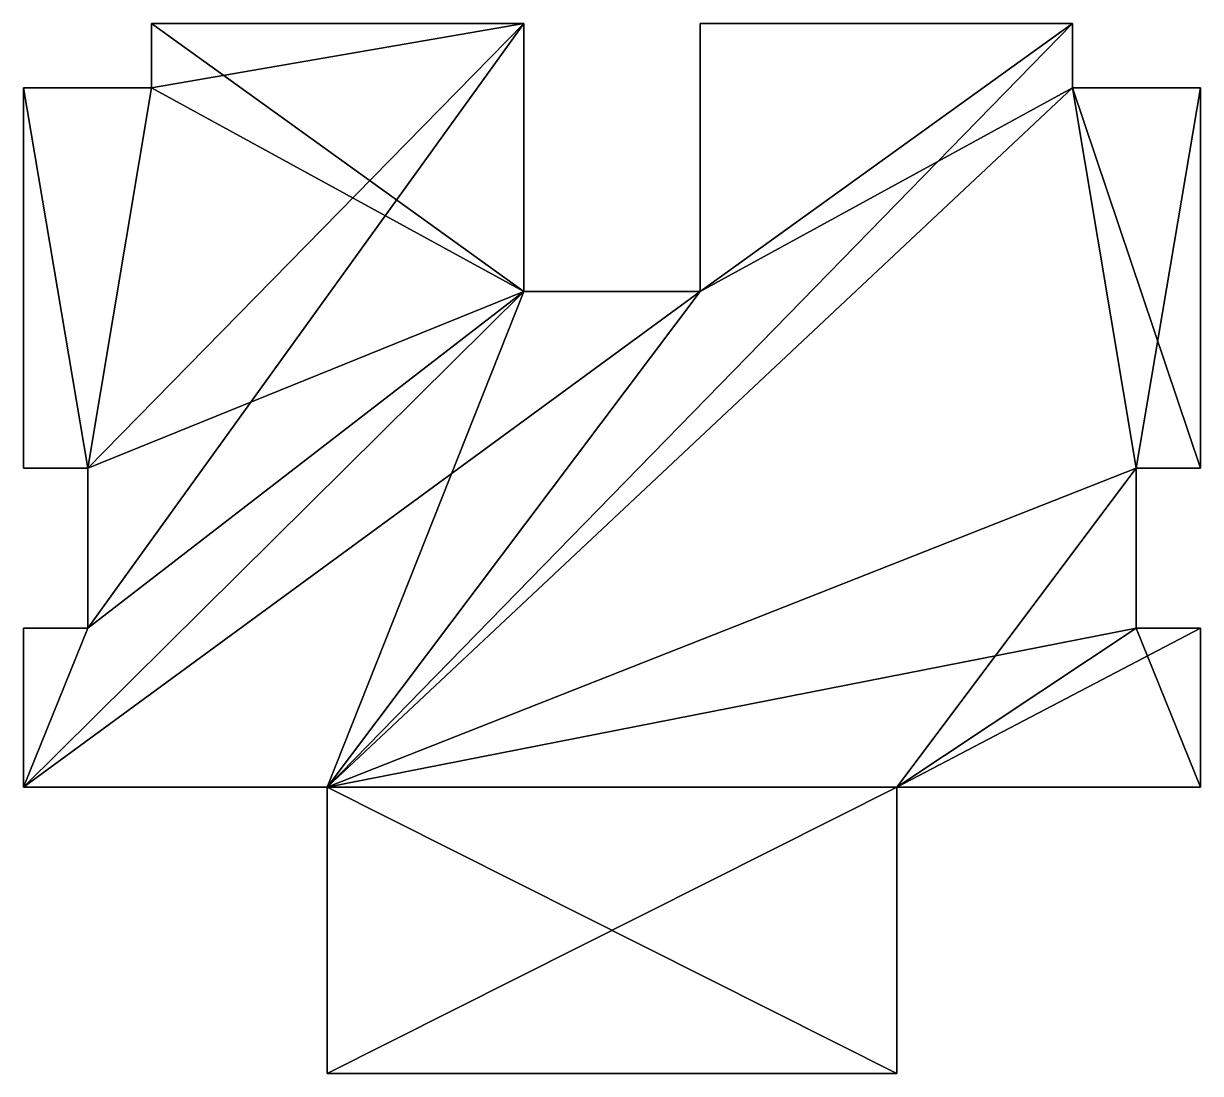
# Model space of a CAD drawing. Extents: x -96 to 274, y 0 to 330.
import ezdxf

# ---------------------------------------------------------------- set-up
doc = ezdxf.new("R2010")
doc.units = 0

msp = doc.modelspace()

# ---------------------------------------------------------------- linework, layer by layer
for points in [[(-75.3, 190.2), (61.8, 330), (-75.3, 140)], [(61.8, 330), (61.8, 245.8), (-75.3, 140)], [(61.8, 330), (-75.3, 190.2), (-55.3, 309.8)], [(-55.3, 330), (61.8, 330), (-55.3, 309.8)], [(61.8, 330, 3), (-55.3, 330, 3), (61.8, 245.8, 3)], [(-55.3, 330, 3), (-55.3, 309.8, 3), (61.8, 245.8, 3)], [(-55.3, 309.8, 3), (-55.3, 330, 3), (-55.3, 309.8)], [(-55.3, 330, 3), (-55.3, 330), (-55.3, 309.8)], [(-55.3, 330, 3), (61.8, 330, 3), (-55.3, 330)], [(61.8, 330, 3), (61.8, 330), (-55.3, 330)], [(234.3, 309.8, 3), (234.3, 330, 3), (0, 90, 3)], [(234.3, 330, 3), (117.2, 245.8, 3), (0, 90, 3)], [(61.8, 330, 3), (61.8, 245.8, 3), (61.8, 330)], [(61.8, 245.8, 3), (61.8, 245.8), (61.8, 330)], [(234.3, 309.8), (117.2, 245.8), (234.3, 330)], [(117.2, 245.8), (117.2, 330), (234.3, 330)], [(234.3, 330, 3), (117.2, 330, 3), (117.2, 245.8, 3)], [(117.2, 330, 3), (234.3, 330, 3), (117.2, 330)], [(234.3, 330, 3), (234.3, 330), (117.2, 330)], [(117.2, 245.8, 3), (117.2, 330, 3), (117.2, 245.8)], [(117.2, 330, 3), (117.2, 330), (117.2, 245.8)], [(234.3, 330, 3), (234.3, 309.8, 3), (234.3, 330)], [(234.3, 309.8, 3), (234.3, 309.8), (234.3, 330)], [(-55.3, 309.8), (-75.3, 190.2), (-95.5, 309.8)], [(-75.3, 190.2), (-95.5, 190.2), (-95.5, 309.8)], [(-55.3, 309.8, 3), (-95.5, 309.8, 3), (-75.3, 190.2, 3)], [(-75.3, 190.2, 3), (-95.5, 309.8, 3), (-95.5, 190.2, 3)], [(-95.5, 190.2, 3), (-95.5, 309.8, 3), (-95.5, 190.2)], [(-95.5, 309.8, 3), (-95.5, 309.8), (-95.5, 190.2)], [(-95.5, 309.8, 3), (-55.3, 309.8, 3), (-95.5, 309.8)], [(-55.3, 309.8, 3), (-55.3, 309.8), (-95.5, 309.8)], [(61.8, 245.8, 3), (-55.3, 309.8, 3), (-75.3, 190.2, 3)], [(254.3, 190.2), (0, 90), (234.3, 309.8)], [(0, 90), (117.2, 245.8), (234.3, 309.8)], [(0, 90, 3), (254.3, 190.2, 3), (234.3, 309.8, 3)], [(274.5, 309.8), (274.5, 190.2), (234.3, 309.8)], [(274.5, 190.2), (254.3, 190.2), (234.3, 309.8)], [(254.3, 190.2, 3), (274.5, 309.8, 3), (234.3, 309.8, 3)], [(234.3, 309.8, 3), (274.5, 309.8, 3), (234.3, 309.8)], [(274.5, 309.8, 3), (274.5, 309.8), (234.3, 309.8)], [(254.3, 190.2, 3), (274.5, 190.2, 3), (274.5, 309.8, 3)], [(274.5, 309.8, 3), (274.5, 190.2, 3), (274.5, 309.8)], [(274.5, 190.2, 3), (274.5, 190.2), (274.5, 309.8)], [(-75.3, 140), (61.8, 245.8), (-95.5, 90)], [(-95.5, 90), (61.8, 245.8), (0, 90)], [(0, 90, 3), (117.2, 245.8, 3), (-95.5, 90, 3)], [(117.2, 245.8, 3), (61.8, 245.8, 3), (-95.5, 90, 3)], [(-95.5, 90, 3), (61.8, 245.8, 3), (-75.3, 140, 3)], [(61.8, 245.8, 3), (-75.3, 190.2, 3), (-75.3, 140, 3)], [(61.8, 245.8), (117.2, 245.8), (0, 90)], [(61.8, 245.8, 3), (117.2, 245.8, 3), (61.8, 245.8)], [(117.2, 245.8, 3), (117.2, 245.8), (61.8, 245.8)], [(-75.3, 190.2, 3), (-95.5, 190.2, 3), (-75.3, 190.2)], [(-95.5, 190.2, 3), (-95.5, 190.2), (-75.3, 190.2)], [(-75.3, 140, 3), (-75.3, 190.2, 3), (-75.3, 140)], [(-75.3, 190.2, 3), (-75.3, 190.2), (-75.3, 140)], [(179, 90), (0, 90), (254.3, 190.2)], [(254.3, 140, 3), (254.3, 190.2, 3), (0, 90, 3)], [(254.3, 140), (179, 90), (254.3, 190.2)], [(254.3, 190.2, 3), (254.3, 140, 3), (254.3, 190.2)], [(254.3, 140, 3), (254.3, 140), (254.3, 190.2)], [(274.5, 190.2, 3), (254.3, 190.2, 3), (274.5, 190.2)], [(254.3, 190.2, 3), (254.3, 190.2), (274.5, 190.2)], [(-95.5, 140), (-75.3, 140), (-95.5, 90)], [(-75.3, 140, 3), (-95.5, 140, 3), (-95.5, 90, 3)], [(-95.5, 90, 3), (-95.5, 140, 3), (-95.5, 90)], [(-95.5, 140, 3), (-95.5, 140), (-95.5, 90)], [(-95.5, 140, 3), (-75.3, 140, 3), (-95.5, 140)], [(-75.3, 140, 3), (-75.3, 140), (-95.5, 140)], [(179, 90, 3), (254.3, 140, 3), (0, 90, 3)], [(274.5, 90), (179, 90), (254.3, 140)], [(274.5, 90, 3), (274.5, 140, 3), (179, 90, 3)], [(274.5, 140, 3), (254.3, 140, 3), (179, 90, 3)], [(274.5, 140), (274.5, 90), (254.3, 140)], [(254.3, 140, 3), (274.5, 140, 3), (254.3, 140)], [(274.5, 140, 3), (274.5, 140), (254.3, 140)], [(274.5, 140, 3), (274.5, 90, 3), (274.5, 140)], [(274.5, 90, 3), (274.5, 90), (274.5, 140)], [(0, 90, 3), (-95.5, 90, 3), (0, 90)], [(-95.5, 90, 3), (-95.5, 90), (0, 90)], [(179, 0), (0, 0), (179, 90)], [(0, 0), (0, 90), (179, 90)], [(0, 0, 3), (179, 0, 3), (0, 90, 3)], [(179, 0, 3), (179, 90, 3), (0, 90, 3)], [(0, 0, 3), (0, 90, 3), (0, 0)], [(0, 90, 3), (0, 90), (0, 0)], [(274.5, 90, 3), (179, 90, 3), (274.5, 90)], [(179, 90, 3), (179, 90), (274.5, 90)], [(179, 90, 3), (179, 0, 3), (179, 90)], [(179, 0, 3), (179, 0), (179, 90)], [(179, 0, 3), (0, 0, 3), (179, 0)], [(0, 0, 3), (0, 0), (179, 0)]]:
    msp.add_3dface(points)

doc.saveas('drawing.dxf')
